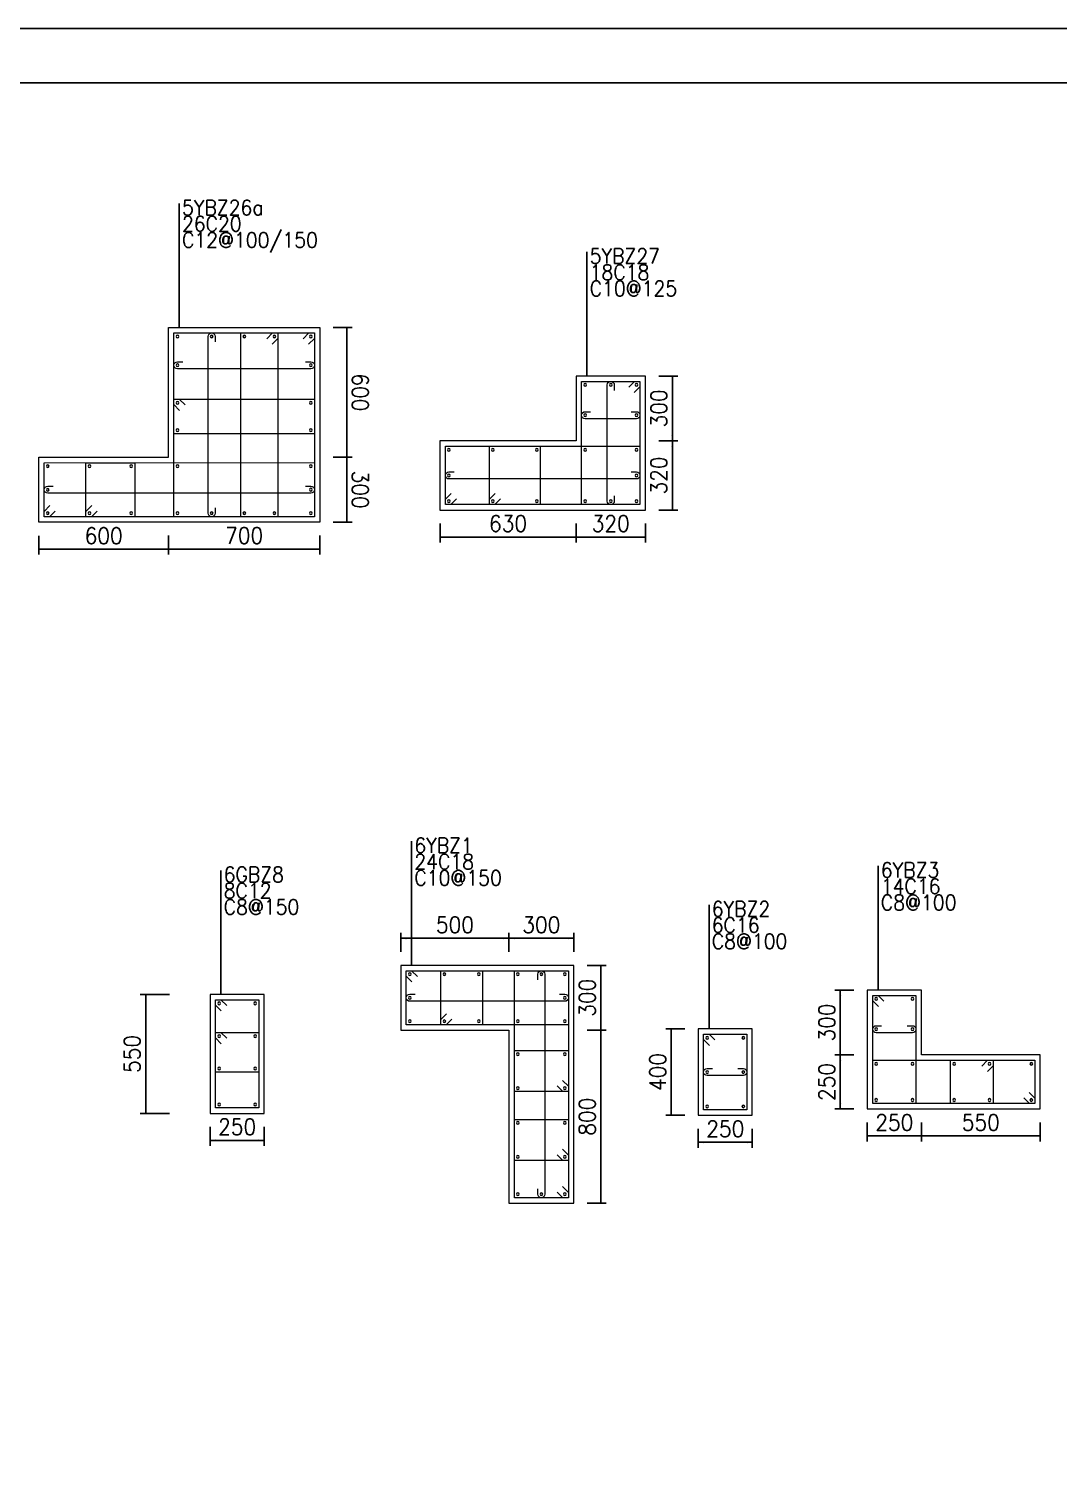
# Model space of a CAD drawing. Extents: x 292423 to 377252, y 106557 to 361882.
# Drawn here: x 343782 to 362836, y 139450 to 165957 of the extents above; entities that cross this region are included whole.
import ezdxf
from ezdxf.enums import TextEntityAlignment as Align

# ---------------------------------------------------------------- set-up
doc = ezdxf.new("R2010")
doc.units = 0
doc.header["$LTSCALE"] = 1000
for name, color, linetype in [('1508', 2, 'Continuous'), ('tk', 7, 'Continuous'), ('Y阴影', 254, 'Continuous')]:
    doc.layers.add(name, color=color, linetype=linetype)
for name, color, linetype, lineweight in [('REIN', 6, 'Continuous', 18), ('Z-柱大样外框', 7, 'ByLayer', 18), ('Z-详图标注', 3, 'Continuous', 18)]:
    doc.layers.add(name, color=color, linetype=linetype, lineweight=lineweight)
doc.styles.get("Standard").update_dxf_attribs({"font": 'standard'})
doc.dimstyles.get("Standard").update_dxf_attribs({"dimtxt": 300, "dimasz": 100, "dimexe": 100, "dimexo": 250, "dimgap": 100, "dimtad": 0, "dimtoh": 1, "dimdec": 0, "dimlfac": 0.25, "dimdsep": 46, "dimcen": 0.09, "dimclrt": 7, "dimadec": 0, "dimazin": 0, "dimtfac": 1, "dimtdec": 4, "dimtofl": 0, "dimtmove": 0, "dimatfit": 3, "dimfxl": 1, "dimtolj": 1, "dimtzin": 0, "dimarcsym": 0})

# ---------------------------------------------------------------- blocks, each defined once
blk = doc.blocks.new('*D284')
at = {"layer": 'Z-详图标注', "color": 0, "linetype": 'ByBlock', "lineweight": -2}
for p, q in [((354119, 147427), (354469, 147427)), ((354369, 144227), (354369, 147427)), ((354119, 144227), (354469, 144227))]:
    blk.add_line(p, q, dxfattribs=at)
for points in [[(354369, 147427), (354386, 147327), (354353, 147327)], [(354369, 144227), (354353, 144327), (354386, 144327)]]:
    blk.add_solid(points, dxfattribs=at)
at = {"layer": 'Z-详图标注', "color": 7, "linetype": 'Continuous', "lineweight": -2, "insert": (354119, 145827), "char_height": 300, "width": 566.67, "attachment_point": 5, "rotation": 90}
blk.add_mtext('800', dxfattribs=at)
blk = doc.blocks.new('*D763')
at = {"layer": 'Z-详图标注', "color": 0, "linetype": 'ByBlock', "lineweight": -2}
for p, q in [((354119, 148627), (354469, 148627)), ((354369, 147427), (354369, 148627)), ((354119, 147427), (354469, 147427))]:
    blk.add_line(p, q, dxfattribs=at)
for points in [[(354369, 148627), (354386, 148527), (354353, 148527)], [(354369, 147427), (354353, 147527), (354386, 147527)]]:
    blk.add_solid(points, dxfattribs=at)
at = {"layer": 'Z-详图标注', "color": 7, "linetype": 'Continuous', "lineweight": -2, "insert": (354119, 148027), "char_height": 300, "width": 566.67, "attachment_point": 5, "rotation": 90}
blk.add_mtext('300', dxfattribs=at)
blk = doc.blocks.new('*D821')
at = {"layer": 'Z-详图标注', "color": 0, "linetype": 'ByBlock', "lineweight": -2}
for p, q in [((352669, 148877), (352669, 149227)), ((353869, 149127), (352669, 149127)), ((353869, 148877), (353869, 149227))]:
    blk.add_line(p, q, dxfattribs=at)
for points in [[(352669, 149127), (352769, 149143), (352769, 149110)], [(353869, 149127), (353769, 149110), (353769, 149143)]]:
    blk.add_solid(points, dxfattribs=at)
at = {"layer": 'Z-详图标注', "color": 7, "linetype": 'Continuous', "lineweight": -2, "insert": (353269, 149377), "char_height": 300, "width": 566.67, "attachment_point": 5}
blk.add_mtext('300', dxfattribs=at)
blk = doc.blocks.new('*D528')
at = {"layer": 'Z-详图标注', "color": 0, "linetype": 'ByBlock', "lineweight": -2}
for p, q in [((350669, 148877), (350669, 149227)), ((352669, 149127), (350669, 149127)), ((352669, 148877), (352669, 149227))]:
    blk.add_line(p, q, dxfattribs=at)
for points in [[(350669, 149127), (350769, 149143), (350769, 149110)], [(352669, 149127), (352569, 149110), (352569, 149143)]]:
    blk.add_solid(points, dxfattribs=at)
at = {"layer": 'Z-详图标注', "color": 7, "linetype": 'Continuous', "lineweight": -2, "insert": (351669, 149377), "char_height": 300, "width": 566.67, "attachment_point": 5}
blk.add_mtext('500', dxfattribs=at)
blk = doc.blocks.new('*D411')
at = {"layer": 'Z-详图标注', "color": 0, "linetype": 'ByBlock', "lineweight": -2}
for p, q in [((356172, 145603), (356172, 145253)), ((357172, 145603), (357172, 145253)), ((356172, 145353), (357172, 145353))]:
    blk.add_line(p, q, dxfattribs=at)
for points in [[(356172, 145353), (356272, 145370), (356272, 145336)], [(357172, 145353), (357072, 145336), (357072, 145370)]]:
    blk.add_solid(points, dxfattribs=at)
at = {"layer": 'Z-详图标注', "color": 7, "linetype": 'Continuous', "lineweight": -2, "insert": (356672, 145603), "char_height": 300, "width": 566.67, "attachment_point": 5}
blk.add_mtext('250', dxfattribs=at)
blk = doc.blocks.new('*D455')
at = {"layer": 'Z-详图标注', "color": 0, "linetype": 'ByBlock', "lineweight": -2}
for p, q in [((355922, 147453), (355572, 147453)), ((355672, 145853), (355672, 147453)), ((355922, 145853), (355572, 145853))]:
    blk.add_line(p, q, dxfattribs=at)
for points in [[(355672, 147453), (355689, 147353), (355655, 147353)], [(355672, 145853), (355655, 145953), (355689, 145953)]]:
    blk.add_solid(points, dxfattribs=at)
at = {"layer": 'Z-详图标注', "color": 7, "linetype": 'Continuous', "lineweight": -2, "insert": (355422, 146653), "char_height": 300, "width": 576.67, "attachment_point": 5, "rotation": 90}
blk.add_mtext('400', dxfattribs=at)
blk = doc.blocks.new('*D73')
at = {"layer": 'Z-详图标注', "color": 0, "linetype": 'ByBlock', "lineweight": -2}
for p, q in [((359051, 148170), (358701, 148170)), ((358801, 148170), (358801, 146970)), ((359051, 146970), (358701, 146970))]:
    blk.add_line(p, q, dxfattribs=at)
for points in [[(358801, 148170), (358818, 148070), (358785, 148070)], [(358801, 146970), (358785, 147070), (358818, 147070)]]:
    blk.add_solid(points, dxfattribs=at)
at = {"layer": 'Z-详图标注', "color": 7, "linetype": 'Continuous', "lineweight": -2, "insert": (358551, 147570), "char_height": 300, "width": 566.67, "attachment_point": 5, "rotation": 90}
blk.add_mtext('300', dxfattribs=at)
blk = doc.blocks.new('*D559')
at = {"layer": 'Z-详图标注', "color": 0, "linetype": 'ByBlock', "lineweight": -2}
for p, q in [((359051, 146970), (358701, 146970)), ((358801, 146970), (358801, 145970)), ((359051, 145970), (358701, 145970))]:
    blk.add_line(p, q, dxfattribs=at)
for points in [[(358801, 146970), (358818, 146870), (358785, 146870)], [(358801, 145970), (358785, 146070), (358818, 146070)]]:
    blk.add_solid(points, dxfattribs=at)
at = {"layer": 'Z-详图标注', "color": 7, "linetype": 'Continuous', "lineweight": -2, "insert": (358551, 146470), "char_height": 300, "width": 566.67, "attachment_point": 5, "rotation": 90}
blk.add_mtext('250', dxfattribs=at)
blk = doc.blocks.new('*D181')
at = {"layer": 'Z-详图标注', "color": 0, "linetype": 'ByBlock', "lineweight": -2}
for p, q in [((359301, 145720), (359301, 145370)), ((360301, 145720), (360301, 145370)), ((359301, 145470), (360301, 145470))]:
    blk.add_line(p, q, dxfattribs=at)
for points in [[(359301, 145470), (359401, 145487), (359401, 145454)], [(360301, 145470), (360201, 145454), (360201, 145487)]]:
    blk.add_solid(points, dxfattribs=at)
at = {"layer": 'Z-详图标注', "color": 7, "linetype": 'Continuous', "lineweight": -2, "insert": (359801, 145720), "char_height": 300, "width": 566.67, "attachment_point": 5}
blk.add_mtext('250', dxfattribs=at)
blk = doc.blocks.new('*D235')
at = {"layer": 'Z-详图标注', "color": 0, "linetype": 'ByBlock', "lineweight": -2}
for p, q in [((360301, 145720), (360301, 145370)), ((362501, 145720), (362501, 145370)), ((360301, 145470), (362501, 145470))]:
    blk.add_line(p, q, dxfattribs=at)
for points in [[(360301, 145470), (360401, 145487), (360401, 145454)], [(362501, 145470), (362401, 145454), (362401, 145487)]]:
    blk.add_solid(points, dxfattribs=at)
at = {"layer": 'Z-详图标注', "color": 7, "linetype": 'Continuous', "lineweight": -2, "insert": (361401, 145720), "char_height": 300, "width": 566.67, "attachment_point": 5}
blk.add_mtext('550', dxfattribs=at)
blk = doc.blocks.new('*D361')
at = {"layer": 'Z-详图标注', "color": 0, "linetype": 'ByBlock', "lineweight": -2}
for p, q in [((347140, 145639), (347140, 145289)), ((348140, 145639), (348140, 145289)), ((347140, 145389), (348140, 145389))]:
    blk.add_line(p, q, dxfattribs=at)
for points in [[(347140, 145389), (347240, 145406), (347240, 145372)], [(348140, 145389), (348040, 145372), (348040, 145406)]]:
    blk.add_solid(points, dxfattribs=at)
at = {"layer": 'Z-详图标注', "color": 7, "linetype": 'Continuous', "lineweight": -2, "insert": (347640, 145639), "char_height": 300, "width": 566.67, "attachment_point": 5}
blk.add_mtext('250', dxfattribs=at)
blk = doc.blocks.new('*D835')
at = {"layer": 'Z-详图标注', "color": 0, "linetype": 'ByBlock', "lineweight": -2}
for p, q in [((346390, 148089), (345848, 148089)), ((345948, 145889), (345948, 148089)), ((346390, 145889), (345848, 145889))]:
    blk.add_line(p, q, dxfattribs=at)
for points in [[(345948, 148089), (345965, 147989), (345932, 147989)], [(345948, 145889), (345932, 145989), (345965, 145989)]]:
    blk.add_solid(points, dxfattribs=at)
at = {"layer": 'Z-详图标注', "color": 7, "linetype": 'Continuous', "lineweight": -2, "insert": (345698, 146989), "char_height": 300, "width": 566.67, "attachment_point": 5, "rotation": 90}
blk.add_mtext('550', dxfattribs=at)
blk = doc.blocks.new('*D341')
at = {"layer": 'Z-详图标注', "color": 0, "linetype": 'ByBlock', "lineweight": -2}
for p, q in [((351394, 156800), (351394, 156450)), ((353914, 156800), (353914, 156450)), ((351394, 156550), (353914, 156550))]:
    blk.add_line(p, q, dxfattribs=at)
for points in [[(351394, 156550), (351494, 156567), (351494, 156534)], [(353914, 156550), (353814, 156534), (353814, 156567)]]:
    blk.add_solid(points, dxfattribs=at)
at = {"layer": 'Z-详图标注', "color": 7, "linetype": 'Continuous', "lineweight": -2, "insert": (352654, 156800), "char_height": 300, "width": 556.67, "attachment_point": 5}
blk.add_mtext('630', dxfattribs=at)
blk = doc.blocks.new('*D825')
at = {"layer": 'Z-详图标注', "color": 0, "linetype": 'ByBlock', "lineweight": -2}
for p, q in [((353914, 156800), (353914, 156450)), ((355194, 156800), (355194, 156450)), ((353914, 156550), (355194, 156550))]:
    blk.add_line(p, q, dxfattribs=at)
for points in [[(353914, 156550), (354014, 156567), (354014, 156534)], [(355194, 156550), (355094, 156534), (355094, 156567)]]:
    blk.add_solid(points, dxfattribs=at)
at = {"layer": 'Z-详图标注', "color": 7, "linetype": 'Continuous', "lineweight": -2, "insert": (354554, 156800), "char_height": 300, "width": 566.67, "attachment_point": 5}
blk.add_mtext('320', dxfattribs=at)
blk = doc.blocks.new('*D533')
at = {"layer": 'Z-详图标注', "color": 0, "linetype": 'ByBlock', "lineweight": -2}
for p, q in [((355444, 158330), (355794, 158330)), ((355694, 157050), (355694, 158330)), ((355444, 157050), (355794, 157050))]:
    blk.add_line(p, q, dxfattribs=at)
for points in [[(355694, 158330), (355710, 158230), (355677, 158230)], [(355694, 157050), (355677, 157150), (355710, 157150)]]:
    blk.add_solid(points, dxfattribs=at)
at = {"layer": 'Z-详图标注', "color": 7, "linetype": 'Continuous', "lineweight": -2, "insert": (355444, 157690), "char_height": 300, "width": 566.67, "attachment_point": 5, "rotation": 90}
blk.add_mtext('320', dxfattribs=at)
blk = doc.blocks.new('*D156')
at = {"layer": 'Z-详图标注', "color": 0, "linetype": 'ByBlock', "lineweight": -2}
for p, q in [((355444, 159530), (355794, 159530)), ((355694, 158330), (355694, 159530)), ((355444, 158330), (355794, 158330))]:
    blk.add_line(p, q, dxfattribs=at)
for points in [[(355694, 159530), (355710, 159430), (355677, 159430)], [(355694, 158330), (355677, 158430), (355710, 158430)]]:
    blk.add_solid(points, dxfattribs=at)
at = {"layer": 'Z-详图标注', "color": 7, "linetype": 'Continuous', "lineweight": -2, "insert": (355444, 158930), "char_height": 300, "width": 566.67, "attachment_point": 5, "rotation": 90}
blk.add_mtext('300', dxfattribs=at)
blk = doc.blocks.new('*D620')
at = {"layer": 'Z-详图标注', "color": 0, "linetype": 'ByBlock', "lineweight": -2}
for p, q in [((343970, 156576), (343970, 156226)), ((346370, 156577), (346370, 156227)), ((343970, 156326), (346370, 156327))]:
    blk.add_line(p, q, dxfattribs=at)
for points in [[(343970, 156326), (344070, 156343), (344070, 156310)], [(346370, 156327), (346270, 156310), (346270, 156343)]]:
    blk.add_solid(points, dxfattribs=at)
at = {"layer": 'Z-详图标注', "color": 7, "linetype": 'Continuous', "lineweight": -2, "insert": (345170, 156576), "char_height": 300, "width": 556.67, "attachment_point": 5, "rotation": 0.0139}
blk.add_mtext('600', dxfattribs=at)
blk = doc.blocks.new('*D240')
at = {"layer": 'Z-详图标注', "color": 0, "linetype": 'ByBlock', "lineweight": -2}
for p, q in [((346370, 156577), (346370, 156227)), ((349170, 156577), (349170, 156227)), ((346370, 156327), (349170, 156327))]:
    blk.add_line(p, q, dxfattribs=at)
for points in [[(346370, 156327), (346470, 156343), (346470, 156310)], [(349170, 156327), (349070, 156311), (349070, 156344)]]:
    blk.add_solid(points, dxfattribs=at)
at = {"layer": 'Z-详图标注', "color": 7, "linetype": 'Continuous', "lineweight": -2, "insert": (347770, 156577), "char_height": 300, "width": 566.67, "attachment_point": 5, "rotation": 0.0139}
blk.add_mtext('700', dxfattribs=at)
blk = doc.blocks.new('*D724')
at = {"layer": 'Z-详图标注', "color": 0, "linetype": 'ByBlock', "lineweight": -2}
for p, q in [((349419, 158028), (349769, 158028)), ((349669, 156827), (349669, 158028)), ((349419, 156827), (349769, 156827))]:
    blk.add_line(p, q, dxfattribs=at)
for points in [[(349669, 158028), (349686, 157928), (349653, 157928)], [(349669, 156827), (349653, 156927), (349686, 156927)]]:
    blk.add_solid(points, dxfattribs=at)
at = {"layer": 'Z-详图标注', "color": 7, "linetype": 'Continuous', "lineweight": -2, "insert": (349919, 157428), "char_height": 300, "width": 566.67, "attachment_point": 5, "rotation": 270}
blk.add_mtext('300', dxfattribs=at)
blk = doc.blocks.new('*D346')
at = {"layer": 'Z-详图标注', "color": 0, "linetype": 'ByBlock', "lineweight": -2}
for p, q in [((349419, 160427), (349769, 160427)), ((349669, 158028), (349669, 160427)), ((349419, 158028), (349769, 158028))]:
    blk.add_line(p, q, dxfattribs=at)
for points in [[(349669, 160427), (349686, 160327), (349653, 160327)], [(349669, 158028), (349653, 158128), (349686, 158128)]]:
    blk.add_solid(points, dxfattribs=at)
at = {"layer": 'Z-详图标注', "color": 7, "linetype": 'Continuous', "lineweight": -2, "insert": (349919, 159228), "char_height": 300, "width": 556.67, "attachment_point": 5, "rotation": 270}
blk.add_mtext('600', dxfattribs=at)
blk = doc.blocks.new('A1tk')
at = {"layer": 'tk', "color": 5}
blk.add_lwpolyline([(0, 0), (0, 59400), (84100, 59400), (84100, 0)], close=True, dxfattribs=at)
at = {"layer": 'tk'}
blk.add_lwpolyline([(2500, 1000), (83100, 1000), (83100, 58400), (2500, 58400)], close=True, dxfattribs=at)

msp = doc.modelspace()

# ---------------------------------------------------------------- linework, layer by layer
at = {"layer": 'REIN', "color": 6}
for points in [[(348863.4, 160221.2), (348969.5, 160327.3), (349069.5, 160327.3), (349069.5, 156927.3), (346469.5, 156926.7), (346469.5, 160327.3), (349069.5, 160327.3), (349069.5, 160227.3), (348963.4, 160121.2)], [(348187.6, 160221.2), (348293.6, 160327.3), (348393.6, 160327.3), (348393.6, 156927.1), (347707.7, 156926.9), (347707.7, 160327.3), (348393.6, 160327.3), (348393.6, 160227.3), (348287.6, 160121.2)], [(354887.5, 159324.3), (354993.6, 159430.3), (355093.6, 159430.3), (355093.6, 157150.3), (354013.6, 157150.3), (354013.6, 159430.3), (355093.6, 159430.3), (355093.6, 159330.3), (354987.5, 159224.3)], [(346575.5, 158894.9), (346469.5, 159001), (346469.5, 159101), (349069.5, 159101.3), (349069.5, 158462.1), (346469.5, 158461.3), (346469.5, 159101), (346569.5, 159101), (346675.5, 158994.9)], [(351699.6, 157256.4), (351593.6, 157150.3), (351493.6, 157150.3), (351493.6, 158230.3), (355093.6, 158230.3), (355093.6, 157150.3), (351493.6, 157150.3), (351493.6, 157250.3), (351599.6, 157356.4)], [(352513, 157256.4), (352406.9, 157150.3), (352306.9, 157150.3), (352306.9, 158230.3), (353250.2, 158230.3), (353250.2, 157150.3), (352306.9, 157150.3), (352306.9, 157250.3), (352413, 157356.4)], [(344275.5, 157032.3), (344169.5, 156926.2), (344069.5, 156926.2), (344069.5, 157926.2), (349069.5, 157928.4), (349069.5, 156927.3), (344069.5, 156926.2), (344069.5, 157026.2), (344175.5, 157132.2)], [(345048.8, 157032.4), (344942.8, 156926.4), (344842.8, 156926.3), (344842.8, 157926.6), (345746.1, 157927), (345746.1, 156926.6), (344842.8, 156926.3), (344842.8, 157026.3), (344948.8, 157132.4)], [(350875.3, 148320.5), (350769.2, 148426.6), (350769.2, 148526.6), (353769.2, 148526.6), (353769.2, 147526.6), (350769.2, 147526.6), (350769.2, 148526.6), (350869.2, 148526.6), (350975.3, 148420.5)], [(351615.3, 147632.7), (351509.2, 147526.6), (351409.2, 147526.6), (351409.2, 148526.6), (352179.2, 148526.6), (352179.2, 147526.6), (351409.2, 147526.6), (351409.2, 147626.6), (351515.3, 147732.7)], [(353663.2, 144532.7), (353769.2, 144426.6), (353769.2, 144326.6), (352769.2, 144326.6), (352769.2, 148526.6), (353769.2, 148526.6), (353769.2, 144326.6), (353669.2, 144326.6), (353563.2, 144432.7)], [(347346.3, 147782.8), (347240.2, 147888.9), (347240.2, 147988.9), (348040.2, 147988.9), (348040.2, 145988.9), (347240.2, 145988.9), (347240.2, 147988.9), (347340.2, 147988.9), (347446.3, 147882.8)], [(359507.3, 147864.4), (359401.2, 147970.5), (359401.2, 148070.5), (360201.2, 148070.5), (360201.2, 146070.5), (359401.2, 146070.5), (359401.2, 148070.5), (359501.2, 148070.5), (359607.3, 147964.4)], [(347346.3, 147177.6), (347240.2, 147283.7), (347240.2, 147383.7), (348040.2, 147383.7), (348040.2, 146652.1), (347240.2, 146652.1), (347240.2, 147383.7), (347340.2, 147383.7), (347446.3, 147277.6)], [(356377.9, 147146.9), (356271.9, 147253), (356271.9, 147353), (357071.9, 147353), (357071.9, 145953), (356271.9, 145953), (356271.9, 147353), (356371.9, 147353), (356477.9, 147246.9)], [(353663.2, 146496.4), (353769.2, 146390.4), (353769.2, 146290.4), (352769.2, 146290.4), (352769.2, 147049.9), (353769.2, 147049.9), (353769.2, 146290.4), (353669.2, 146290.4), (353563.2, 146396.4)], [(362295.2, 146276.5), (362401.2, 146170.5), (362401.2, 146070.5), (359401.2, 146070.5), (359401.2, 146870.5), (362401.2, 146870.5), (362401.2, 146070.5), (362301.2, 146070.5), (362195.2, 146176.5)], [(361421.8, 146764.4), (361527.9, 146870.5), (361627.9, 146870.5), (361627.9, 146070.5), (360841.1, 146070.5), (360841.1, 146870.5), (361627.9, 146870.5), (361627.9, 146770.5), (361521.8, 146664.4)], [(353663.2, 145223.1), (353769.2, 145117.1), (353769.2, 145017.1), (352769.2, 145017.1), (352769.2, 145776.6), (353769.2, 145776.6), (353769.2, 145017.1), (353669.2, 145017.1), (353563.2, 145123.1)]]:
    msp.add_lwpolyline(points, dxfattribs=at)
for points in [[(346509.5, 160262.3, 1), (346559.5, 160262.3, 1)], [(347143.5, 160262.3, 1), (347193.5, 160262.3, 1)], [(347747.7, 160262.3, 1), (347797.7, 160262.3, 1)], [(348303.6, 160262.3, 1), (348353.6, 160262.3, 1)], [(348979.5, 160262.3, 1), (349029.5, 160262.3, 1)], [(346509.5, 159728.7, 1), (346559.5, 159728.7, 1)], [(348979.5, 159728.7, 1), (349029.5, 159728.7, 1)], [(354053.6, 159365.3, 1), (354103.6, 159365.3, 1)], [(354528.6, 159365.3, 1), (354578.6, 159365.3, 1)], [(355003.6, 159365.3, 1), (355053.6, 159365.3, 1)], [(346509.5, 159036, 1), (346559.5, 159036, 1)], [(348979.5, 159036.3, 1), (349029.5, 159036.3, 1)], [(354053.6, 158805.3, 1), (354103.6, 158805.3, 1)], [(355003.6, 158805.3, 1), (355053.6, 158805.3, 1)], [(346509.5, 158526.4, 1), (346559.5, 158526.4, 1)], [(348979.5, 158527, 1), (349029.5, 158527, 1)], [(351533.6, 158165.3, 1), (351583.6, 158165.3, 1)], [(352346.9, 158165.3, 1), (352396.9, 158165.3, 1)], [(353160.2, 158165.3, 1), (353210.2, 158165.3, 1)], [(354053.6, 158165.3, 1), (354103.6, 158165.3, 1)], [(355003.6, 158165.3, 1), (355053.6, 158165.3, 1)], [(344109.5, 157861.2, 1), (344159.5, 157861.2, 1)], [(344882.8, 157861.6, 1), (344932.8, 157861.6, 1)], [(345656.1, 157862, 1), (345706.1, 157862, 1)], [(346509.5, 157862.4, 1), (346559.5, 157862.4, 1)], [(348979.5, 157863.4, 1), (349029.5, 157863.4, 1)], [(351533.6, 157690.3, 1), (351583.6, 157690.3, 1)], [(355003.6, 157690.3, 1), (355053.6, 157690.3, 1)], [(344109.5, 157426.2, 1), (344159.5, 157426.2, 1)], [(348979.5, 157427.8, 1), (349029.5, 157427.8, 1)], [(351533.6, 157215.3, 1), (351583.6, 157215.3, 1)], [(352346.9, 157215.3, 1), (352396.9, 157215.3, 1)], [(353160.2, 157215.3, 1), (353210.2, 157215.3, 1)], [(354053.6, 157215.3, 1), (354103.6, 157215.3, 1)], [(354528.6, 157215.3, 1), (354578.6, 157215.3, 1)], [(355003.6, 157215.3, 1), (355053.6, 157215.3, 1)], [(344109.5, 156991.2, 1), (344159.5, 156991.2, 1)], [(344882.8, 156991.4, 1), (344932.8, 156991.4, 1)], [(345656.1, 156991.5, 1), (345706.1, 156991.5, 1)], [(346509.5, 156991.8, 1), (346559.5, 156991.8, 1)], [(347143.8, 156991.8, 1), (347193.8, 156991.8, 1)], [(347747.7, 156991.9, 1), (347797.7, 156991.9, 1)], [(348303.6, 156992.1, 1), (348353.6, 156992.1, 1)], [(348979.5, 156992.3, 1), (349029.5, 156992.3, 1)], [(350809.2, 148461.6, 1), (350859.2, 148461.6, 1)], [(351449.2, 148461.6, 1), (351499.2, 148461.6, 1)], [(352089.2, 148461.6, 1), (352139.2, 148461.6, 1)], [(352809.2, 148461.6, 1), (352859.2, 148461.6, 1)], [(353244.2, 148461.6, 1), (353294.2, 148461.6, 1)], [(353679.2, 148461.6, 1), (353729.2, 148461.6, 1)], [(347280.2, 147923.9, 1), (347330.2, 147923.9, 1)], [(347950.2, 147923.9, 1), (348000.2, 147923.9, 1)], [(350809.2, 148026.6, 1), (350859.2, 148026.6, 1)], [(353679.2, 148026.6, 1), (353729.2, 148026.6, 1)], [(359441.2, 148005.5, 1), (359491.2, 148005.5, 1)], [(360111.2, 148005.5, 1), (360161.2, 148005.5, 1)], [(350809.2, 147591.6, 1), (350859.2, 147591.6, 1)], [(351449.2, 147591.6, 1), (351499.2, 147591.6, 1)], [(352089.2, 147591.6, 1), (352139.2, 147591.6, 1)], [(352809.2, 147591.6, 1), (352859.2, 147591.6, 1)], [(353679.2, 147591.6, 1), (353729.2, 147591.6, 1)], [(359441.2, 147445.5, 1), (359491.2, 147445.5, 1)], [(360111.2, 147445.5, 1), (360161.2, 147445.5, 1)], [(347280.2, 147318.7, 1), (347330.2, 147318.7, 1)], [(347950.2, 147318.7, 1), (348000.2, 147318.7, 1)], [(356311.9, 147288, 1), (356361.9, 147288, 1)], [(356981.9, 147288, 1), (357031.9, 147288, 1)], [(352809.2, 146984.9, 1), (352859.2, 146984.9, 1)], [(353679.2, 146984.9, 1), (353729.2, 146984.9, 1)], [(347280.2, 146717.1, 1), (347330.2, 146717.1, 1)], [(347950.2, 146717.1, 1), (348000.2, 146717.1, 1)], [(356311.9, 146653, 1), (356361.9, 146653, 1)], [(356981.9, 146653, 1), (357031.9, 146653, 1)], [(359441.2, 146805.5, 1), (359491.2, 146805.5, 1)], [(360111.2, 146805.5, 1), (360161.2, 146805.5, 1)], [(360881.1, 146805.5, 1), (360931.1, 146805.5, 1)], [(361537.9, 146805.5, 1), (361587.9, 146805.5, 1)], [(362311.2, 146805.5, 1), (362361.2, 146805.5, 1)], [(352809.2, 146355.4, 1), (352859.2, 146355.4, 1)], [(353679.2, 146355.4, 1), (353729.2, 146355.4, 1)], [(347280.2, 146053.9, 1), (347330.2, 146053.9, 1)], [(347950.2, 146053.9, 1), (348000.2, 146053.9, 1)], [(359441.2, 146135.5, 1), (359491.2, 146135.5, 1)], [(360111.2, 146135.5, 1), (360161.2, 146135.5, 1)], [(360881.1, 146135.5, 1), (360931.1, 146135.5, 1)], [(361537.9, 146135.5, 1), (361587.9, 146135.5, 1)], [(362311.2, 146135.5, 1), (362361.2, 146135.5, 1)], [(356311.9, 146018, 1), (356361.9, 146018, 1)], [(356981.9, 146018, 1), (357031.9, 146018, 1)], [(352809.2, 145711.6, 1), (352859.2, 145711.6, 1)], [(353679.2, 145711.6, 1), (353729.2, 145711.6, 1)], [(352809.2, 145082.1, 1), (352859.2, 145082.1, 1)], [(353679.2, 145082.1, 1), (353729.2, 145082.1, 1)], [(352809.2, 144391.6, 1), (352859.2, 144391.6, 1)], [(353244.2, 144391.6, 1), (353294.2, 144391.6, 1)], [(353679.2, 144391.6, 1), (353729.2, 144391.6, 1)]]:
    msp.add_lwpolyline(points, format="xyb", close=True, dxfattribs=at)
for points in [[(347233.8, 157091.8), (347233.8, 156991.8, -1), (347103.8, 156991.8), (347103.5, 160262.3, -1), (347233.5, 160262.3), (347233.5, 160162.3)], [(348904.5, 159793.7), (349004.5, 159793.7, -1), (349004.5, 159663.7), (346534.5, 159663.7, -1), (346534.5, 159793.7), (346634.5, 159793.7)], [(354618.6, 157315.3), (354618.6, 157215.3, -1), (354488.6, 157215.3), (354488.6, 159365.3, -1), (354618.6, 159365.3), (354618.6, 159265.3)], [(354928.6, 158870.3), (355028.6, 158870.3, -1), (355028.6, 158740.3), (354078.6, 158740.3, -1), (354078.6, 158870.3), (354178.6, 158870.3)], [(354928.6, 157755.3), (355028.6, 157755.3, -1), (355028.6, 157625.3), (351558.6, 157625.3, -1), (351558.6, 157755.3), (351658.6, 157755.3)], [(348904.4, 157492.8), (349004.4, 157492.8, -1), (349004.5, 157362.8), (344134.5, 157361.2, -1), (344134.4, 157491.2), (344234.4, 157491.2)], [(353204.2, 148361.6), (353204.2, 148461.6, -1), (353334.2, 148461.6), (353334.2, 144391.6, -1), (353204.2, 144391.6), (353204.2, 144491.6)], [(353604.2, 148091.6), (353704.2, 148091.6, -1), (353704.2, 147961.6), (350834.2, 147961.6, -1), (350834.2, 148091.6), (350934.2, 148091.6)], [(360036.2, 147510.5), (360136.2, 147510.5, -1), (360136.2, 147380.5), (359466.2, 147380.5, -1), (359466.2, 147510.5), (359566.2, 147510.5)], [(356906.9, 146718), (357006.9, 146718, -1), (357006.9, 146588), (356336.9, 146588, -1), (356336.9, 146718), (356436.9, 146718)]]:
    msp.add_lwpolyline(points, format="xyb", dxfattribs=at)
at = {"layer": 'Y阴影'}
for p, q in [((346569.5, 160422.3), (346569.5, 162722.3)), ((354113.6, 159525.3), (354113.6, 161825.3)), ((350869.2, 148621.6), (350869.2, 150921.6)), ((347340.2, 148083.9), (347340.2, 150383.9)), ((359501.2, 148165.5), (359501.2, 150465.5)), ((356371.9, 147448), (356371.9, 149748))]:
    msp.add_line(p, q, dxfattribs=at)
at = {"layer": 'Z-柱大样外框'}
for points in [[(346369.5, 160427.3), (349169.5, 160427.3), (349169.5, 156827.3), (343969.5, 156826.1), (343969.5, 158026.1), (346369.5, 158027.3), (346369.5, 160427.3)], [(351393.6, 158330.3), (351393.6, 157050.3), (355193.6, 157050.3), (355193.6, 159530.3), (353913.6, 159530.3), (353913.6, 158330.3), (351393.6, 158330.3)], [(352669.2, 147426.6), (352669.2, 144226.6), (353869.2, 144226.6), (353869.2, 148626.6), (350669.2, 148626.6), (350669.2, 147426.6)], [(347140.2, 148088.9), (347140.2, 145888.9), (348140.2, 145888.9), (348140.2, 148088.9), (347140.2, 148088.9)], [(359301.2, 148170.5), (359301.2, 145970.5), (362501.2, 145970.5), (362501.2, 146970.5), (360301.2, 146970.5), (360301.2, 148170.5), (359301.2, 148170.5)], [(356171.9, 147453), (356171.9, 145853), (357171.9, 145853), (357171.9, 147453), (356171.9, 147453)]]:
    msp.add_lwpolyline(points, close=True, dxfattribs=at)

# ---------------------------------------------------------------- block references
at = {"layer": '1508'}
msp.add_blockref('A1tk', (292422.6, 106556.8), dxfattribs=at)

# ---------------------------------------------------------------- texts
at = {"layer": 'Y阴影'}
for s, p in [('5YBZ26a', (346619.5, 162422.3)), ('26C20', (346619.5, 162122.3)), ('C12@100/150', (346619.5, 161822.3)), ('5YBZ27', (354163.6, 161525.3)), ('18C18', (354163.6, 161225.3)), ('C10@125', (354163.6, 160925.3)), ('6YBZ1', (350919.2, 150621.6)), ('24C18', (350919.2, 150321.6)), ('6GBZ8', (347390.2, 150083.9)), ('C10@150', (350919.2, 150021.6)), ('6YBZ3', (359551.2, 150165.5)), ('8C12', (347390.2, 149783.9)), ('14C16', (359551.2, 149865.5)), ('C8@150', (347390.2, 149483.9)), ('6YBZ2', (356421.9, 149448)), ('C8@100', (359551.2, 149565.5)), ('6C16', (356421.9, 149148)), ('C8@100', (356421.9, 148848))]:
    msp.add_text(s, height=280, dxfattribs=at).set_placement(p, align=Align.BOTTOM_LEFT)

# ---------------------------------------------------------------- dimensions: what is measured, and where the dimension line sits
at = {"layer": 'Z-详图标注'}
for base, p1, p2, angle, picture, middle in [((349669.5, 160427.3), (349169.5, 158028.5), (349169.5, 160427.3), 90, '*D346', (349919.5, 159227.9)), ((355693.6, 159530.3), (355193.6, 158330.3), (355193.6, 159530.3), 90, '*D156', (355443.6, 158930.3)), ((355693.6, 158330.3), (355193.6, 157050.3), (355193.6, 158330.3), 90, '*D533', (355443.6, 157690.3)), ((349669.5, 158028.5), (349169.5, 156827.3), (349169.5, 158028.5), 90, '*D724', (349919.5, 157427.9)), ((346369.6, 156326.7), (343969.5, 156826.1), (346369.5, 156826.7), 0.0139, '*D620', (345169.5, 156576.4)), ((349169.6, 156327.3), (346369.5, 156826.7), (349169.5, 156827.3), 0.0139, '*D240', (347769.5, 156577)), ((350669.2, 149126.6), (352669.2, 148626.6), (350669.2, 148626.6), 180, '*D528', (351669.2, 149376.6)), ((352669.2, 149126.6), (353869.2, 148626.6), (352669.2, 148626.6), 180, '*D821', (353269.2, 149376.6)), ((354369.2, 148626.6), (353869.2, 147426.6), (353869.2, 148626.6), 90, '*D763', (354119.2, 148026.6)), ((345948.3, 148088.9), (346640.2, 145888.9), (346640.2, 148088.9), 90, '*D835', (345698.3, 146988.9)), ((358801.2, 146970.5), (359301.2, 148170.5), (359301.2, 146970.5), 270, '*D73', (358551.2, 147570.5)), ((354369.2, 147426.6), (353869.2, 144226.6), (353869.2, 147426.6), 90, '*D284', (354119.2, 145826.6)), ((355671.9, 147453), (356171.9, 145853), (356171.9, 147453), 90, '*D455', (355421.9, 146653)), ((358801.2, 145970.5), (359301.2, 146970.5), (359301.2, 145970.5), 270, '*D559', (358551.2, 146470.5))]:
    dim = msp.add_linear_dim(base=base, p1=p1, p2=p2, angle=angle, dimstyle='Standard', dxfattribs=at)
    dim.commit()
    dim.dimension.update_dxf_attribs({"geometry": picture, "text_midpoint": middle})
for base, p1, p2, picture, middle in [((353913.6, 156550.3), (351393.6, 157050.3), (353913.6, 157050.3), '*D341', (352653.6, 156800.3)), ((355193.6, 156550.3), (353913.6, 157050.3), (355193.6, 157050.3), '*D825', (354553.6, 156800.3)), ((348140.2, 145388.9), (347140.2, 145888.9), (348140.2, 145888.9), '*D361', (347640.2, 145638.9)), ((357171.9, 145353), (356171.9, 145853), (357171.9, 145853), '*D411', (356671.9, 145603)), ((360301.2, 145470.5), (359301.2, 145970.5), (360301.2, 145970.5), '*D181', (359801.2, 145720.5)), ((362501.2, 145470.5), (360301.2, 145970.5), (362501.2, 145970.5), '*D235', (361401.2, 145720.5))]:
    dim = msp.add_linear_dim(base=base, p1=p1, p2=p2, dimstyle='Standard', dxfattribs=at)
    dim.commit()
    dim.dimension.update_dxf_attribs({"geometry": picture, "text_midpoint": middle})

doc.saveas('drawing.dxf')
